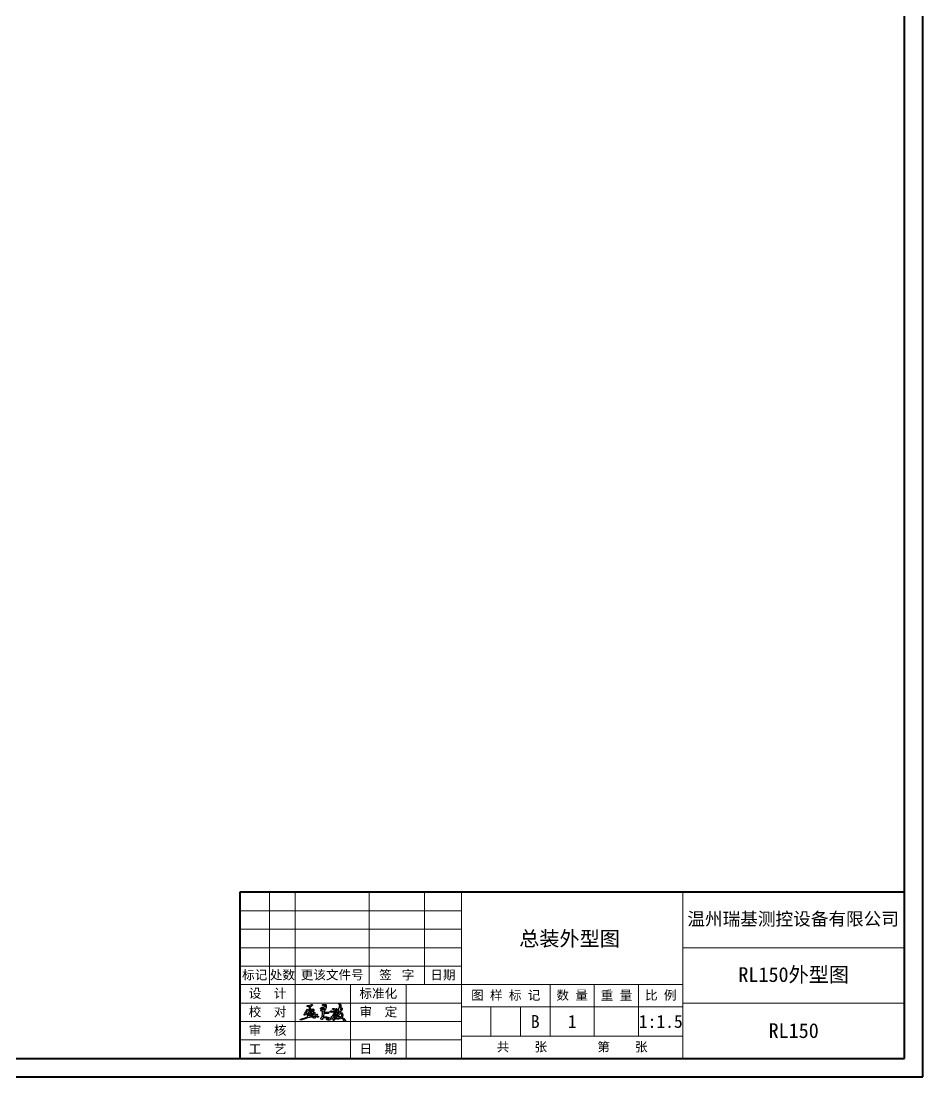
# Model space of a CAD drawing. Header units: millimetres. Extents: x 284 to 3312, y -237 to 1155.
# Drawn here: x 2740 to 3312, y -237 to 433 of the extents above; entities that cross this region are included whole.
import ezdxf

# ---------------------------------------------------------------- set-up
doc = ezdxf.new("R2010")
doc.units = ezdxf.units.MM
for name, color, linetype, lineweight in [('AM_BOR', 7, 'Continuous', 50), ('文字', 7, 'Continuous', 13), ('粗实线', 7, 'Continuous', 40), ('细实线', 3, 'Continuous', 13)]:
    doc.layers.add(name, color=color, linetype=linetype, lineweight=lineweight)
doc.layers.add('layer 1', color=7, linetype='Continuous')
doc.styles.add('01', font='txt.shx')
doc.styles.get("Standard").update_dxf_attribs({"font": 'gbenor.shx', "bigfont": 'gbcbig.shx'})
doc.styles.add('STYLE1', font='')
doc.styles.get('STYLE1').set_extended_font_data('FangSong_GB2312')

# ---------------------------------------------------------------- blocks, each defined once
blk = doc.blocks.new('rja1')
at = {"layer": '粗实线'}
for p, q in [((2694.33, 479), (2694.33, 1073)), ((2689.33, 484), (2689.33, 1068)), ((2509.33, 529), (2509.33, 484)), ((2689.33, 529), (2509.33, 529)), ((1879.33, 484), (2689.33, 484)), ((1854.33, 479), (2694.33, 479))]:
    blk.add_line(p, q, dxfattribs=at)
at = {"layer": '细实线'}
for p, q in [((2517.33, 529), (2517.33, 504)), ((2524.33, 529), (2524.33, 504)), ((2544.33, 529), (2544.33, 504)), ((2559.33, 529), (2559.33, 504)), ((2569.33, 529), (2569.33, 484)), ((2629.33, 529), (2629.33, 484)), ((2509.33, 524), (2569.33, 524)), ((2569.33, 524), (2569.33, 484)), ((2509.33, 519), (2569.33, 519)), ((2509.33, 514), (2569.33, 514)), ((2629.33, 514), (2689.33, 514)), ((2509.33, 509), (2569.33, 509)), ((2509.33, 504), (2629.33, 504)), ((2524.33, 504), (2524.33, 484)), ((2539.33, 504), (2539.33, 484)), ((2554.33, 484), (2554.33, 504)), ((2593.33, 503.96), (2593.33, 489.96)), ((2605.33, 504), (2605.33, 490)), ((2617.33, 504), (2617.33, 490)), ((2509.33, 499), (2569.33, 499)), ((2629.33, 498), (2569.33, 498)), ((2577.33, 498), (2577.33, 490)), ((2585.33, 498), (2585.33, 490)), ((2629.33, 499), (2689.33, 499)), ((2509.33, 496), (2509.33, 484)), ((2509.19, 494), (2569.33, 494)), ((2509.33, 489), (2569.33, 489)), ((2569.33, 490), (2629.33, 490))]:
    blk.add_line(p, q, dxfattribs=at)
at = {"layer": '文字', "width": 72, "attachment_point": 5}
for s, insert, char_height in [('{\\fSimSun|b0|i0|c134|p2;温州瑞基测控设备有限公司}', (2659.19, 521.6), 3.5), ('{\\fSimSun|b0|i0|c134|p2;标记}', (2513.33, 506.5), 2.5), ('{\\fSimSun|b0|i0|c134|p2;处数}', (2520.83, 506.5), 2.5), ('{\\fSimSun|b0|i0|c134|p2;更该文件号}', (2534.33, 506.5), 2.5), ('{\\fSimSun|b0|i0|c134|p54;签}  {\\fSimSun|b0|i0|c134|p54;字}', (2551.83, 506.5), 2.5), ('{\\fSimSun|b0|i0|c134|p54;日期}', (2564.33, 506.5), 2.5), ('{\\fSimSun|b0|i0|c134|p2;设  计}', (2516.83, 501.5), 2.5), ('{\\fSimSun|b0|i0|c134|p2;标准化}', (2546.83, 501.5), 2.5), ('{\\fSimSun|b0|i0|c134|p2;图 样 标 记}', (2581.33, 501), 2.5), ('{\\fSimSun|b0|i0|c134|p2;数 量}', (2599.33, 501), 2.5), ('{\\fSimSun|b0|i0|c134|p2;重 量}', (2611.33, 501), 2.5), ('{\\fSimSun|b0|i0|c134|p2;比 例}', (2623.33, 501), 2.5), ('{\\fSimSun|b0|i0|c134|p2;校  对}', (2516.83, 496.5), 2.5), ('{\\fSimSun|b0|i0|c134|p2;审  定}', (2546.83, 496.5), 2.5), ('{\\fSimSun|b0|i0|c134|p2;审  核}', (2516.83, 491.5), 2.5), ('{\\fSimSun|b0|i0|c134|p2;工  艺}', (2516.83, 486.5), 2.5), ('{\\fSimSun|b0|i0|c134|p2;日  期}', (2546.83, 486.5), 2.5)]:
    blk.add_mtext(s, dxfattribs=dict(at, insert=insert, char_height=char_height))
at = {"layer": '文字', "insert": (2589.33, 494), "char_height": 3.5, "width": 8, "attachment_point": 5, "style": 'STYLE1'}
blk.add_mtext('{\\fSimSun|b0|i0|c134|p2;B}', dxfattribs=at)

msp = doc.modelspace()

# ---------------------------------------------------------------- linework, layer by layer
for points in [[(2923.129, -197.205), (2923.247, -197.118), (2923.34, -197.012), (2923.572, -196.641), (2923.672, -196.509), (2923.733, -196.461), (2923.76, -196.456), (2923.781, -196.463), (2923.81, -196.48), (2923.838, -196.491), (2923.876, -196.487), (2923.911, -196.468), (2923.971, -196.419), (2924.394, -195.924), (2924.872, -195.278), (2925.037, -195.009), (2925.12, -194.704), (2925.148, -194.37), (2925.154, -194.138)], [(2923.129, -197.205), (2923.145, -196.979), (2923.231, -196.708), (2923.3, -196.583), (2923.516, -196.32), (2923.922, -195.71), (2924.324, -195.106), (2924.658, -194.615), (2924.861, -194.316), (2925.032, -194.183), (2925.154, -194.138)], [(2930.769, -193.617), (2930.93, -193.792), (2931.125, -193.892), (2931.327, -193.881), (2931.584, -193.688), (2931.848, -193.406), (2932.1, -193.096)], [(2930.769, -193.617), (2930.861, -193.519), (2931.039, -193.424), (2931.301, -193.343), (2931.714, -193.215), (2932.1, -193.096)], [(2931.753, -194.08), (2932.003, -193.794), (2932.282, -193.563), (2932.563, -193.385)], [(2931.753, -194.08), (2932.049, -194.064), (2932.305, -193.988), (2932.381, -193.92), (2932.462, -193.745), (2932.523, -193.543), (2932.563, -193.385)], [(2922.955, -198.189), (2923.441, -198.042), (2924.233, -197.678), (2924.899, -197.264), (2925.372, -196.893), (2925.733, -196.511)], [(2922.955, -198.189), (2923.038, -197.987), (2923.258, -197.778), (2923.477, -197.611), (2923.821, -197.32), (2924.205, -196.988), (2924.505, -196.753), (2924.89, -196.58), (2925.322, -196.521), (2925.733, -196.511)]]:
    msp.add_spline(points, degree=3)
msp.add_open_spline([(2928.859, -198.594), (2928.859, -198.113), (2928.334, -198.689), (2927.858, -198.026), (2927.858, -198.026), (2927.613, -197.685), (2928.355, -197.032), (2927.875, -197.032), (2927.875, -197.032), (2927.821, -197.032), (2925.869, -197.89), (2928.086, -198.967), (2928.086, -198.967), (2928.525, -199.18), (2928.859, -198.717), (2928.859, -198.594)], degree=3, knots=[0, 0, 0, 0, 0.2, 0.2, 0.2, 0.3, 0.4, 0.4, 0.4, 0.5, 0.6, 0.6, 0.6, 0.8, 1, 1, 1, 1])
at = {"layer": 'layer 1'}
for points, knots in [([(2922.029, -191.591), (2921.847, -191.591), (2921.904, -191.446), (2921.566, -191.417), (2921.566, -191.417), (2921.528, -191.58), (2921.45, -191.712), (2921.45, -191.881), (2921.45, -191.881), (2921.45, -192.17), (2922.043, -192.17), (2922.261, -192.17), (2922.261, -192.17), (2922.611, -192.17), (2923.045, -192.012), (2923.36, -191.938), (2923.36, -191.938), (2923.357, -191.942), (2922.724, -192.515), (2922.724, -192.633), (2922.724, -192.633), (2922.724, -193.076), (2923.198, -193.264), (2923.063, -193.836), (2923.063, -193.836), (2923.063, -193.836), (2922.618, -195.884), (2922.618, -195.884), (2922.618, -195.884), (2922.536, -196.52), (2922.449, -196.572), (2921.672, -196.62), (2921.672, -196.62), (2921.429, -196.635), (2921.213, -196.505), (2920.987, -196.453), (2920.987, -196.453), (2921.003, -196.262), (2921.486, -195.292), (2921.605, -195.044), (2921.605, -195.044), (2921.935, -194.357), (2922.14, -194.006), (2921.624, -193.733), (2921.624, -193.733), (2921.405, -193.879), (2921.045, -194.759), (2920.906, -195.098), (2920.906, -195.098), (2920.906, -195.098), (2919.83, -196.916), (2919.83, -196.916), (2919.83, -196.916), (2919.574, -197.268), (2919.287, -197.408), (2919.888, -197.726), (2919.888, -197.726), (2920.035, -197.598), (2920.087, -197.52), (2920.221, -197.365), (2920.221, -197.365), (2920.814, -196.675), (2920.937, -197.244), (2921.798, -197.263), (2921.798, -197.263), (2921.798, -198.208), (2921.868, -197.995), (2921.913, -198.536), (2921.913, -198.536), (2921.416, -198.652), (2921.908, -198.715), (2920.839, -199.14), (2920.839, -199.14), (2920.532, -199.262), (2919.313, -199.775), (2919.028, -199.787), (2919.028, -199.787), (2918.874, -199.794), (2918.964, -199.76), (2918.731, -199.807), (2918.731, -199.807), (2918.316, -199.891), (2917.402, -200.145), (2917.052, -200.331), (2917.052, -200.331), (2917.104, -200.556), (2917.182, -200.678), (2917.457, -200.678), (2917.457, -200.678), (2919.61, -200.678), (2922.332, -198.884), (2924.518, -198.884), (2924.518, -198.884), (2924.518, -198.884), (2925.849, -198.942), (2925.849, -198.942), (2925.849, -198.942), (2925.728, -199.122), (2925.681, -199.167), (2925.386, -199.173), (2925.386, -199.173), (2925.447, -199.911), (2926.915, -199.387), (2927.064, -198.826), (2927.064, -198.826), (2926.469, -197.936), (2924.695, -198.247), (2923.997, -198.247), (2923.997, -198.247), (2923.997, -198.247), (2924.749, -197.842), (2924.749, -197.842), (2924.749, -197.842), (2925.412, -197.51), (2926.483, -196.977), (2926.659, -196.221), (2926.659, -196.221), (2926.659, -196.221), (2926.582, -196.125), (2926.582, -196.125), (2926.582, -196.125), (2926.575, -196.117), (2926.563, -196.102), (2926.555, -196.094), (2926.555, -196.094), (2926.489, -196.027), (2926.502, -196.035), (2926.43, -195.988), (2926.43, -195.988), (2926.073, -195.758), (2925.5, -195.926), (2925.212, -195.932), (2925.212, -195.932), (2925.639, -195.295), (2925.849, -195.019), (2925.849, -194.369), (2925.849, -194.369), (2925.849, -194.036), (2925.43, -193.617), (2925.097, -193.617), (2925.097, -193.617), (2924.806, -193.617), (2923.883, -195.293), (2923.36, -195.643), (2923.36, -195.643), (2923.373, -195.076), (2923.708, -194.19), (2923.708, -193.733), (2923.708, -193.733), (2923.708, -193.28), (2923.375, -192.915), (2923.187, -192.633), (2923.187, -192.633), (2923.187, -192.633), (2924.171, -192.054), (2924.171, -192.054), (2924.171, -192.054), (2925.817, -191.17), (2924.62, -190.914), (2924.477, -190.924), (2924.477, -190.924), (2924.141, -190.948), (2922.462, -191.591), (2922.029, -191.591)], [0, 0, 0, 0, 0.0238095, 0.0238095, 0.0238095, 0.0357143, 0.047619, 0.047619, 0.047619, 0.0595238, 0.0714286, 0.0714286, 0.0714286, 0.0833333, 0.0952381, 0.0952381, 0.0952381, 0.1071429, 0.1190476, 0.1190476, 0.1190476, 0.1309524, 0.1428571, 0.1428571, 0.1428571, 0.1547619, 0.1666667, 0.1666667, 0.1666667, 0.1785714, 0.1904762, 0.1904762, 0.1904762, 0.202381, 0.2142857, 0.2142857, 0.2142857, 0.2261905, 0.2380952, 0.2380952, 0.2380952, 0.25, 0.2619048, 0.2619048, 0.2619048, 0.2738095, 0.2857143, 0.2857143, 0.2857143, 0.297619, 0.3095238, 0.3095238, 0.3095238, 0.3214286, 0.3333333, 0.3333333, 0.3333333, 0.3452381, 0.3571429, 0.3571429, 0.3571429, 0.3690476, 0.3809524, 0.3809524, 0.3809524, 0.3928571, 0.4047619, 0.4047619, 0.4047619, 0.4166667, 0.4285714, 0.4285714, 0.4285714, 0.4404762, 0.452381, 0.452381, 0.452381, 0.4642857, 0.4761905, 0.4761905, 0.4761905, 0.4880952, 0.5, 0.5, 0.5, 0.5119048, 0.5238095, 0.5238095, 0.5238095, 0.5357143, 0.547619, 0.547619, 0.547619, 0.5595238, 0.5714286, 0.5714286, 0.5714286, 0.5833333, 0.5952381, 0.5952381, 0.5952381, 0.6071429, 0.6190476, 0.6190476, 0.6190476, 0.6309524, 0.6428571, 0.6428571, 0.6428571, 0.6547619, 0.6666667, 0.6666667, 0.6666667, 0.6785714, 0.6904762, 0.6904762, 0.6904762, 0.702381, 0.7142857, 0.7142857, 0.7142857, 0.7261905, 0.7380952, 0.7380952, 0.7380952, 0.75, 0.7619048, 0.7619048, 0.7619048, 0.7738095, 0.7857143, 0.7857143, 0.7857143, 0.797619, 0.8095238, 0.8095238, 0.8095238, 0.8214286, 0.8333333, 0.8333333, 0.8333333, 0.8452381, 0.8571429, 0.8571429, 0.8571429, 0.8690476, 0.8809524, 0.8809524, 0.8809524, 0.8928571, 0.9047619, 0.9047619, 0.9047619, 0.9166667, 0.9285714, 0.9285714, 0.9285714, 0.9404762, 0.952381, 0.952381, 0.952381, 0.9761905, 1, 1, 1, 1]), ([(2931.058, -191.186), (2931.141, -191.542), (2931.416, -191.599), (2931.867, -191.592), (2931.867, -191.592), (2932.151, -191.588), (2932.272, -191.609), (2932.465, -191.635), (2932.465, -191.635), (2932.783, -191.679), (2932.782, -191.611), (2933.026, -191.591), (2933.026, -191.591), (2933.026, -191.878), (2932.941, -192.389), (2932.852, -192.575), (2932.852, -192.575), (2932.413, -192.458), (2932.863, -192.077), (2931.079, -192.654), (2931.079, -192.654), (2929.339, -193.216), (2930.143, -193.549), (2930.653, -194.311), (2930.653, -194.311), (2930.55, -194.465), (2930.409, -194.62), (2930.306, -194.774), (2930.306, -194.774), (2930.315, -194.785), (2930.328, -194.788), (2930.332, -194.806), (2930.332, -194.806), (2930.334, -194.818), (2930.558, -195.157), (2930.808, -195.154), (2930.808, -195.154), (2931.082, -195.15), (2931.326, -195.027), (2931.579, -195.006), (2931.579, -195.006), (2931.407, -195.331), (2931.444, -195.234), (2931.387, -195.682), (2931.387, -195.682), (2931.322, -196.189), (2931.147, -198.638), (2930.909, -198.908), (2930.909, -198.908), (2930.659, -199.19), (2930.091, -199.511), (2930.249, -199.976), (2930.249, -199.976), (2930.565, -200.907), (2931.258, -200.392), (2931.447, -199.851), (2931.447, -199.851), (2931.531, -199.609), (2931.373, -199.782), (2931.577, -199.634), (2931.577, -199.634), (2931.822, -199.457), (2934.287, -199.168), (2935.225, -199.983), (2935.225, -199.983), (2935.225, -199.983), (2933.836, -200.041), (2933.836, -200.041), (2933.836, -200.041), (2933.842, -200.316), (2933.792, -200.194), (2933.938, -200.344), (2933.938, -200.344), (2934.577, -200.997), (2936.151, -200.783), (2936.151, -200.099), (2936.151, -200.099), (2936.151, -199.302), (2934.365, -198.768), (2933.778, -198.768), (2933.778, -198.768), (2933.778, -198.768), (2931.81, -198.768), (2931.81, -198.768), (2931.81, -198.768), (2931.81, -198.179), (2932.143, -196.579), (2932.158, -195.932), (2932.158, -195.932), (2932.617, -195.932), (2932.637, -196.086), (2932.968, -196.163), (2932.968, -196.163), (2932.836, -196.361), (2932.622, -196.684), (2933.084, -196.684), (2933.084, -196.684), (2933.685, -196.684), (2935.515, -196.523), (2935.515, -195.99), (2935.515, -195.99), (2935.515, -195.485), (2934.535, -195.758), (2934.01, -195.758), (2934.01, -195.758), (2932.888, -195.758), (2932.595, -195.716), (2932.158, -194.89), (2932.158, -194.89), (2932.45, -194.822), (2932.69, -194.702), (2932.896, -194.529), (2932.896, -194.529), (2933.186, -194.285), (2933.72, -192.482), (2933.72, -191.996), (2933.72, -191.996), (2933.72, -190.839), (2933.623, -190.897), (2931.926, -190.897), (2931.926, -190.897), (2931.626, -190.897), (2931.261, -191.079), (2931.058, -191.186)], [0, 0, 0, 0, 0.03125, 0.03125, 0.03125, 0.046875, 0.0625, 0.0625, 0.0625, 0.078125, 0.09375, 0.09375, 0.09375, 0.109375, 0.125, 0.125, 0.125, 0.140625, 0.15625, 0.15625, 0.15625, 0.171875, 0.1875, 0.1875, 0.1875, 0.203125, 0.21875, 0.21875, 0.21875, 0.234375, 0.25, 0.25, 0.25, 0.265625, 0.28125, 0.28125, 0.28125, 0.296875, 0.3125, 0.3125, 0.3125, 0.328125, 0.34375, 0.34375, 0.34375, 0.359375, 0.375, 0.375, 0.375, 0.390625, 0.40625, 0.40625, 0.40625, 0.421875, 0.4375, 0.4375, 0.4375, 0.453125, 0.46875, 0.46875, 0.46875, 0.484375, 0.5, 0.5, 0.5, 0.515625, 0.53125, 0.53125, 0.53125, 0.546875, 0.5625, 0.5625, 0.5625, 0.578125, 0.59375, 0.59375, 0.59375, 0.609375, 0.625, 0.625, 0.625, 0.640625, 0.65625, 0.65625, 0.65625, 0.671875, 0.6875, 0.6875, 0.6875, 0.703125, 0.71875, 0.71875, 0.71875, 0.734375, 0.75, 0.75, 0.75, 0.765625, 0.78125, 0.78125, 0.78125, 0.796875, 0.8125, 0.8125, 0.8125, 0.828125, 0.84375, 0.84375, 0.84375, 0.859375, 0.875, 0.875, 0.875, 0.890625, 0.90625, 0.90625, 0.90625, 0.921875, 0.9375, 0.9375, 0.9375, 0.96875, 1, 1, 1, 1]), ([(2941.823, -190.376), (2941.823, -191.131), (2941.739, -191.187), (2941.997, -191.36), (2941.997, -191.36), (2942.164, -191.237), (2942.056, -191.349), (2942.177, -191.019), (2942.177, -191.019), (2942.181, -191.006), (2942.188, -190.988), (2942.193, -190.977), (2942.193, -190.977), (2942.193, -190.977), (2942.228, -190.897), (2942.228, -190.897), (2942.228, -190.897), (2942.266, -191.344), (2942.448, -192.85), (2942.113, -193.096), (2942.113, -193.096), (2942.051, -192.831), (2942.079, -192.823), (2941.881, -192.691), (2941.881, -192.691), (2941.621, -193.232), (2941.963, -193.328), (2940.839, -194.08), (2940.839, -194.08), (2940.285, -193.786), (2939.871, -193.049), (2939.533, -194.741), (2939.533, -194.741), (2939.436, -195.221), (2939.431, -195.705), (2939.332, -196.161), (2939.332, -196.161), (2939.19, -196.81), (2938.569, -197.859), (2938.119, -198.189), (2938.119, -198.189), (2938.174, -197.953), (2938.28, -197.851), (2938.389, -197.649), (2938.389, -197.649), (2939.08, -196.37), (2939.719, -195.494), (2938.424, -195.163), (2938.424, -195.163), (2938.074, -195.074), (2937.315, -195.203), (2936.904, -195.237), (2936.904, -195.237), (2937.093, -194.955), (2937.11, -195.119), (2937.193, -194.89), (2937.193, -194.89), (2936.932, -194.672), (2936.035, -195.179), (2936.035, -195.411), (2936.035, -195.411), (2936.035, -196.052), (2937.495, -195.836), (2937.887, -195.816), (2937.887, -195.816), (2938.31, -195.795), (2939.09, -195.336), (2938.274, -196.955), (2938.274, -196.955), (2937.89, -197.719), (2936.441, -199.589), (2936.441, -199.925), (2936.441, -199.925), (2936.441, -200.188), (2936.623, -200.273), (2936.846, -200.273), (2936.846, -200.273), (2937.179, -200.273), (2938.341, -198.958), (2938.599, -198.611), (2938.599, -198.611), (2938.77, -198.38), (2938.94, -198.181), (2939.093, -197.947), (2939.093, -197.947), (2939.458, -197.387), (2939.679, -197.009), (2939.774, -196.313), (2939.774, -196.313), (2939.855, -195.715), (2939.825, -195.451), (2939.953, -194.756), (2939.953, -194.756), (2940, -194.503), (2939.983, -194.488), (2940.145, -194.369), (2940.145, -194.369), (2940.581, -194.661), (2940.097, -194.956), (2940.087, -195.411), (2940.087, -195.411), (2940.087, -195.411), (2940.318, -195.411), (2940.318, -195.411), (2940.318, -195.411), (2940.222, -196.569), (2939.496, -198.573), (2938.949, -199.656), (2938.949, -199.656), (2938.849, -199.853), (2938.748, -200.001), (2938.698, -200.215), (2938.698, -200.215), (2938.406, -200.137), (2938.584, -200.061), (2938.293, -199.983), (2938.293, -199.983), (2937.899, -200.803), (2938.518, -201.422), (2939.194, -200.306), (2939.194, -200.306), (2939.369, -200.018), (2939.536, -199.796), (2939.682, -199.52), (2939.682, -199.52), (2939.914, -199.691), (2940.049, -200.273), (2941.013, -200.273), (2941.013, -200.273), (2943.633, -200.273), (2942.908, -198.894), (2944.299, -200.112), (2944.299, -200.112), (2944.557, -200.337), (2944.854, -200.595), (2945.064, -200.909), (2945.064, -200.909), (2944.821, -200.909), (2944.831, -200.885), (2944.659, -200.967), (2944.659, -200.967), (2944.513, -201.658), (2945.656, -201.784), (2945.875, -201.257), (2945.875, -201.257), (2945.919, -201.15), (2945.851, -200.98), (2945.82, -200.91), (2945.82, -200.91), (2945.769, -200.796), (2945.673, -200.652), (2945.594, -200.553), (2945.594, -200.553), (2944.9, -199.679), (2944.019, -199.232), (2943.849, -198.999), (2943.849, -198.999), (2943.984, -198.422), (2944.138, -198.626), (2944.138, -197.726), (2944.138, -197.726), (2944.138, -196.695), (2943.431, -195.949), (2942.946, -196.012), (2942.946, -196.012), (2942.715, -196.043), (2942.485, -196.195), (2942.171, -196.221), (2942.171, -196.221), (2942.502, -195.53), (2942.024, -195.901), (2942.763, -195.251), (2942.763, -195.251), (2943.229, -194.842), (2943.849, -194.27), (2943.849, -193.559), (2943.849, -193.559), (2943.849, -193.1), (2943.397, -192.864), (2942.923, -192.864), (2942.923, -192.864), (2942.923, -192.186), (2943.013, -191.095), (2942.705, -190.593), (2942.705, -190.593), (2942.419, -190.126), (2941.823, -189.718), (2941.823, -190.376)], [0, 0, 0, 0, 0.0208333, 0.0208333, 0.0208333, 0.03125, 0.0416667, 0.0416667, 0.0416667, 0.0520833, 0.0625, 0.0625, 0.0625, 0.0729167, 0.0833333, 0.0833333, 0.0833333, 0.09375, 0.1041667, 0.1041667, 0.1041667, 0.1145833, 0.125, 0.125, 0.125, 0.1354167, 0.1458333, 0.1458333, 0.1458333, 0.15625, 0.1666667, 0.1666667, 0.1666667, 0.1770833, 0.1875, 0.1875, 0.1875, 0.1979167, 0.2083333, 0.2083333, 0.2083333, 0.21875, 0.2291667, 0.2291667, 0.2291667, 0.2395833, 0.25, 0.25, 0.25, 0.2604167, 0.2708333, 0.2708333, 0.2708333, 0.28125, 0.2916667, 0.2916667, 0.2916667, 0.3020833, 0.3125, 0.3125, 0.3125, 0.3229167, 0.3333333, 0.3333333, 0.3333333, 0.34375, 0.3541667, 0.3541667, 0.3541667, 0.3645833, 0.375, 0.375, 0.375, 0.3854167, 0.3958333, 0.3958333, 0.3958333, 0.40625, 0.4166667, 0.4166667, 0.4166667, 0.4270833, 0.4375, 0.4375, 0.4375, 0.4479167, 0.4583333, 0.4583333, 0.4583333, 0.46875, 0.4791667, 0.4791667, 0.4791667, 0.4895833, 0.5, 0.5, 0.5, 0.5104167, 0.5208333, 0.5208333, 0.5208333, 0.53125, 0.5416667, 0.5416667, 0.5416667, 0.5520833, 0.5625, 0.5625, 0.5625, 0.5729167, 0.5833333, 0.5833333, 0.5833333, 0.59375, 0.6041667, 0.6041667, 0.6041667, 0.6145833, 0.625, 0.625, 0.625, 0.6354167, 0.6458333, 0.6458333, 0.6458333, 0.65625, 0.6666667, 0.6666667, 0.6666667, 0.6770833, 0.6875, 0.6875, 0.6875, 0.6979167, 0.7083333, 0.7083333, 0.7083333, 0.71875, 0.7291667, 0.7291667, 0.7291667, 0.7395833, 0.75, 0.75, 0.75, 0.7604167, 0.7708333, 0.7708333, 0.7708333, 0.78125, 0.7916667, 0.7916667, 0.7916667, 0.8020833, 0.8125, 0.8125, 0.8125, 0.8229167, 0.8333333, 0.8333333, 0.8333333, 0.84375, 0.8541667, 0.8541667, 0.8541667, 0.8645833, 0.875, 0.875, 0.875, 0.8854167, 0.8958333, 0.8958333, 0.8958333, 0.90625, 0.9166667, 0.9166667, 0.9166667, 0.9270833, 0.9375, 0.9375, 0.9375, 0.9479167, 0.9583333, 0.9583333, 0.9583333, 0.9791667, 1, 1, 1, 1]), ([(2937.656, -193.617), (2937.733, -193.947), (2937.699, -193.969), (2938.043, -194.04), (2938.043, -194.04), (2938.235, -194.08), (2938.498, -194.179), (2938.698, -194.196), (2938.698, -194.196), (2938.565, -194.824), (2939.584, -194.549), (2939.478, -194.055), (2939.478, -194.055), (2939.381, -193.606), (2938.448, -193.385), (2938.235, -193.385), (2938.235, -193.385), (2937.987, -193.385), (2937.803, -193.518), (2937.656, -193.617)], [0, 0, 0, 0, 0.1666667, 0.1666667, 0.1666667, 0.25, 0.3333333, 0.3333333, 0.3333333, 0.4166667, 0.5, 0.5, 0.5, 0.5833333, 0.6666667, 0.6666667, 0.6666667, 0.8333333, 1, 1, 1, 1]), ([(2940.897, -197.437), (2940.897, -197.751), (2941.1, -197.85), (2941.302, -197.958), (2941.302, -197.958), (2941.493, -197.857), (2941.602, -197.821), (2941.727, -197.63), (2941.727, -197.63), (2942.067, -197.109), (2943.502, -195.864), (2943.502, -197.726), (2943.502, -197.726), (2943.502, -198.228), (2943.441, -198.369), (2943.212, -198.71), (2943.212, -198.71), (2942.726, -198.597), (2941.005, -198.189), (2940.608, -198.189), (2940.608, -198.189), (2940.39, -198.189), (2940.498, -198.227), (2940.261, -198.247), (2940.261, -198.247), (2940.581, -196.873), (2940.824, -197.117), (2941.077, -194.955), (2941.077, -194.955), (2941.119, -194.601), (2941.388, -194.281), (2941.707, -194.196), (2941.707, -194.196), (2941.707, -195.199), (2941.966, -194.826), (2941.456, -196.375), (2941.456, -196.375), (2941.27, -196.936), (2940.897, -197.027), (2940.897, -197.437)], [0, 0, 0, 0, 0.0909091, 0.0909091, 0.0909091, 0.1363636, 0.1818182, 0.1818182, 0.1818182, 0.2272727, 0.2727273, 0.2727273, 0.2727273, 0.3181818, 0.3636364, 0.3636364, 0.3636364, 0.4090909, 0.4545455, 0.4545455, 0.4545455, 0.5, 0.5454545, 0.5454545, 0.5454545, 0.5909091, 0.6363636, 0.6363636, 0.6363636, 0.6818182, 0.7272727, 0.7272727, 0.7272727, 0.7727273, 0.8181818, 0.8181818, 0.8181818, 0.9090909, 1, 1, 1, 1]), ([(2941.939, -192.575), (2941.939, -192.575), (2942.066, -192.471), (2942.066, -192.471), (2942.066, -192.471), (2941.924, -192.281), (2942.092, -192.366), (2941.823, -192.344), (2941.823, -192.344), (2941.845, -192.602), (2941.76, -192.451), (2941.939, -192.575)], [0, 0, 0, 0, 0.25, 0.25, 0.25, 0.375, 0.5, 0.5, 0.5, 0.75, 1, 1, 1, 1]), ([(2942.634, -194.485), (2942.686, -194.258), (2942.762, -193.501), (2942.981, -193.501), (2942.981, -193.501), (2943.137, -193.501), (2943.14, -193.529), (2943.27, -193.559), (2943.27, -193.559), (2943.245, -193.863), (2942.835, -194.35), (2942.634, -194.485)], [0, 0, 0, 0, 0.25, 0.25, 0.25, 0.375, 0.5, 0.5, 0.5, 0.75, 1, 1, 1, 1]), ([(2922.318, -197.726), (2922.252, -197.63), (2922.319, -197.817), (2922.24, -197.573), (2922.24, -197.573), (2922.165, -197.343), (2922.16, -197.221), (2922.434, -197.147), (2922.434, -197.147), (2922.395, -197.316), (2922.334, -197.542), (2922.318, -197.726)], [0, 0, 0, 0, 0.25, 0.25, 0.25, 0.375, 0.5, 0.5, 0.5, 0.75, 1, 1, 1, 1]), ([(2940.897, -199.81), (2939.404, -199.81), (2939.982, -198.768), (2940.203, -198.768), (2940.203, -198.768), (2940.751, -198.768), (2942.295, -199.01), (2942.634, -199.173), (2942.634, -199.173), (2942.504, -199.532), (2941.277, -199.81), (2940.897, -199.81)], [0, 0, 0, 0, 0.25, 0.25, 0.25, 0.375, 0.5, 0.5, 0.5, 0.75, 1, 1, 1, 1])]:
    msp.add_open_spline(points, degree=3, knots=knots, dxfattribs=at)

# ---------------------------------------------------------------- block references
at = {"layer": 'AM_BOR', "xscale": 2.34375, "yscale": 2.34375, "zscale": 2.34375}
msp.add_blockref('rja1', (-3002.376, -1359.486), dxfattribs=at)

# ---------------------------------------------------------------- texts
at = {"layer": '文字', "attachment_point": 5}
for s, insert, char_height, width, style in [('{\\fSimSun|b0|i0|c134|p2;总装外型图}', (3088.149, -149.589), 9.375, 140.625, 'STYLE1'), ('{\\fSimSun|b0|i0|c134|p2;RL150外型图}', (3230.429, -172.369), 9.375, 140.625, '01'), ('{\\fSimSun|b0|i0|c134|p2;1}', (3089.801, -201.665), 8.20312, 18.75, 'STYLE1'), ('{\\fSimSun|b0|i0|c134|p2;1:1.5}', (3146.054, -201.665), 8.20312, 18.75, 'STYLE1'), ('{\\fSimSun|b0|i0|c134|p2;RL150}', (3230.429, -207.525), 9.375, 140.625, 'STYLE1')]:
    msp.add_mtext(s, dxfattribs=dict(at, insert=insert, char_height=char_height, width=width, style=style))
at = {"layer": '文字', "insert": (3089.804, -218.072), "char_height": 5.85938, "width": 168.75, "attachment_point": 5}
msp.add_mtext('{\\fSimSun|b0|i0|c134|p2;共    张        第    张}', dxfattribs=at)

doc.saveas('drawing.dxf')
